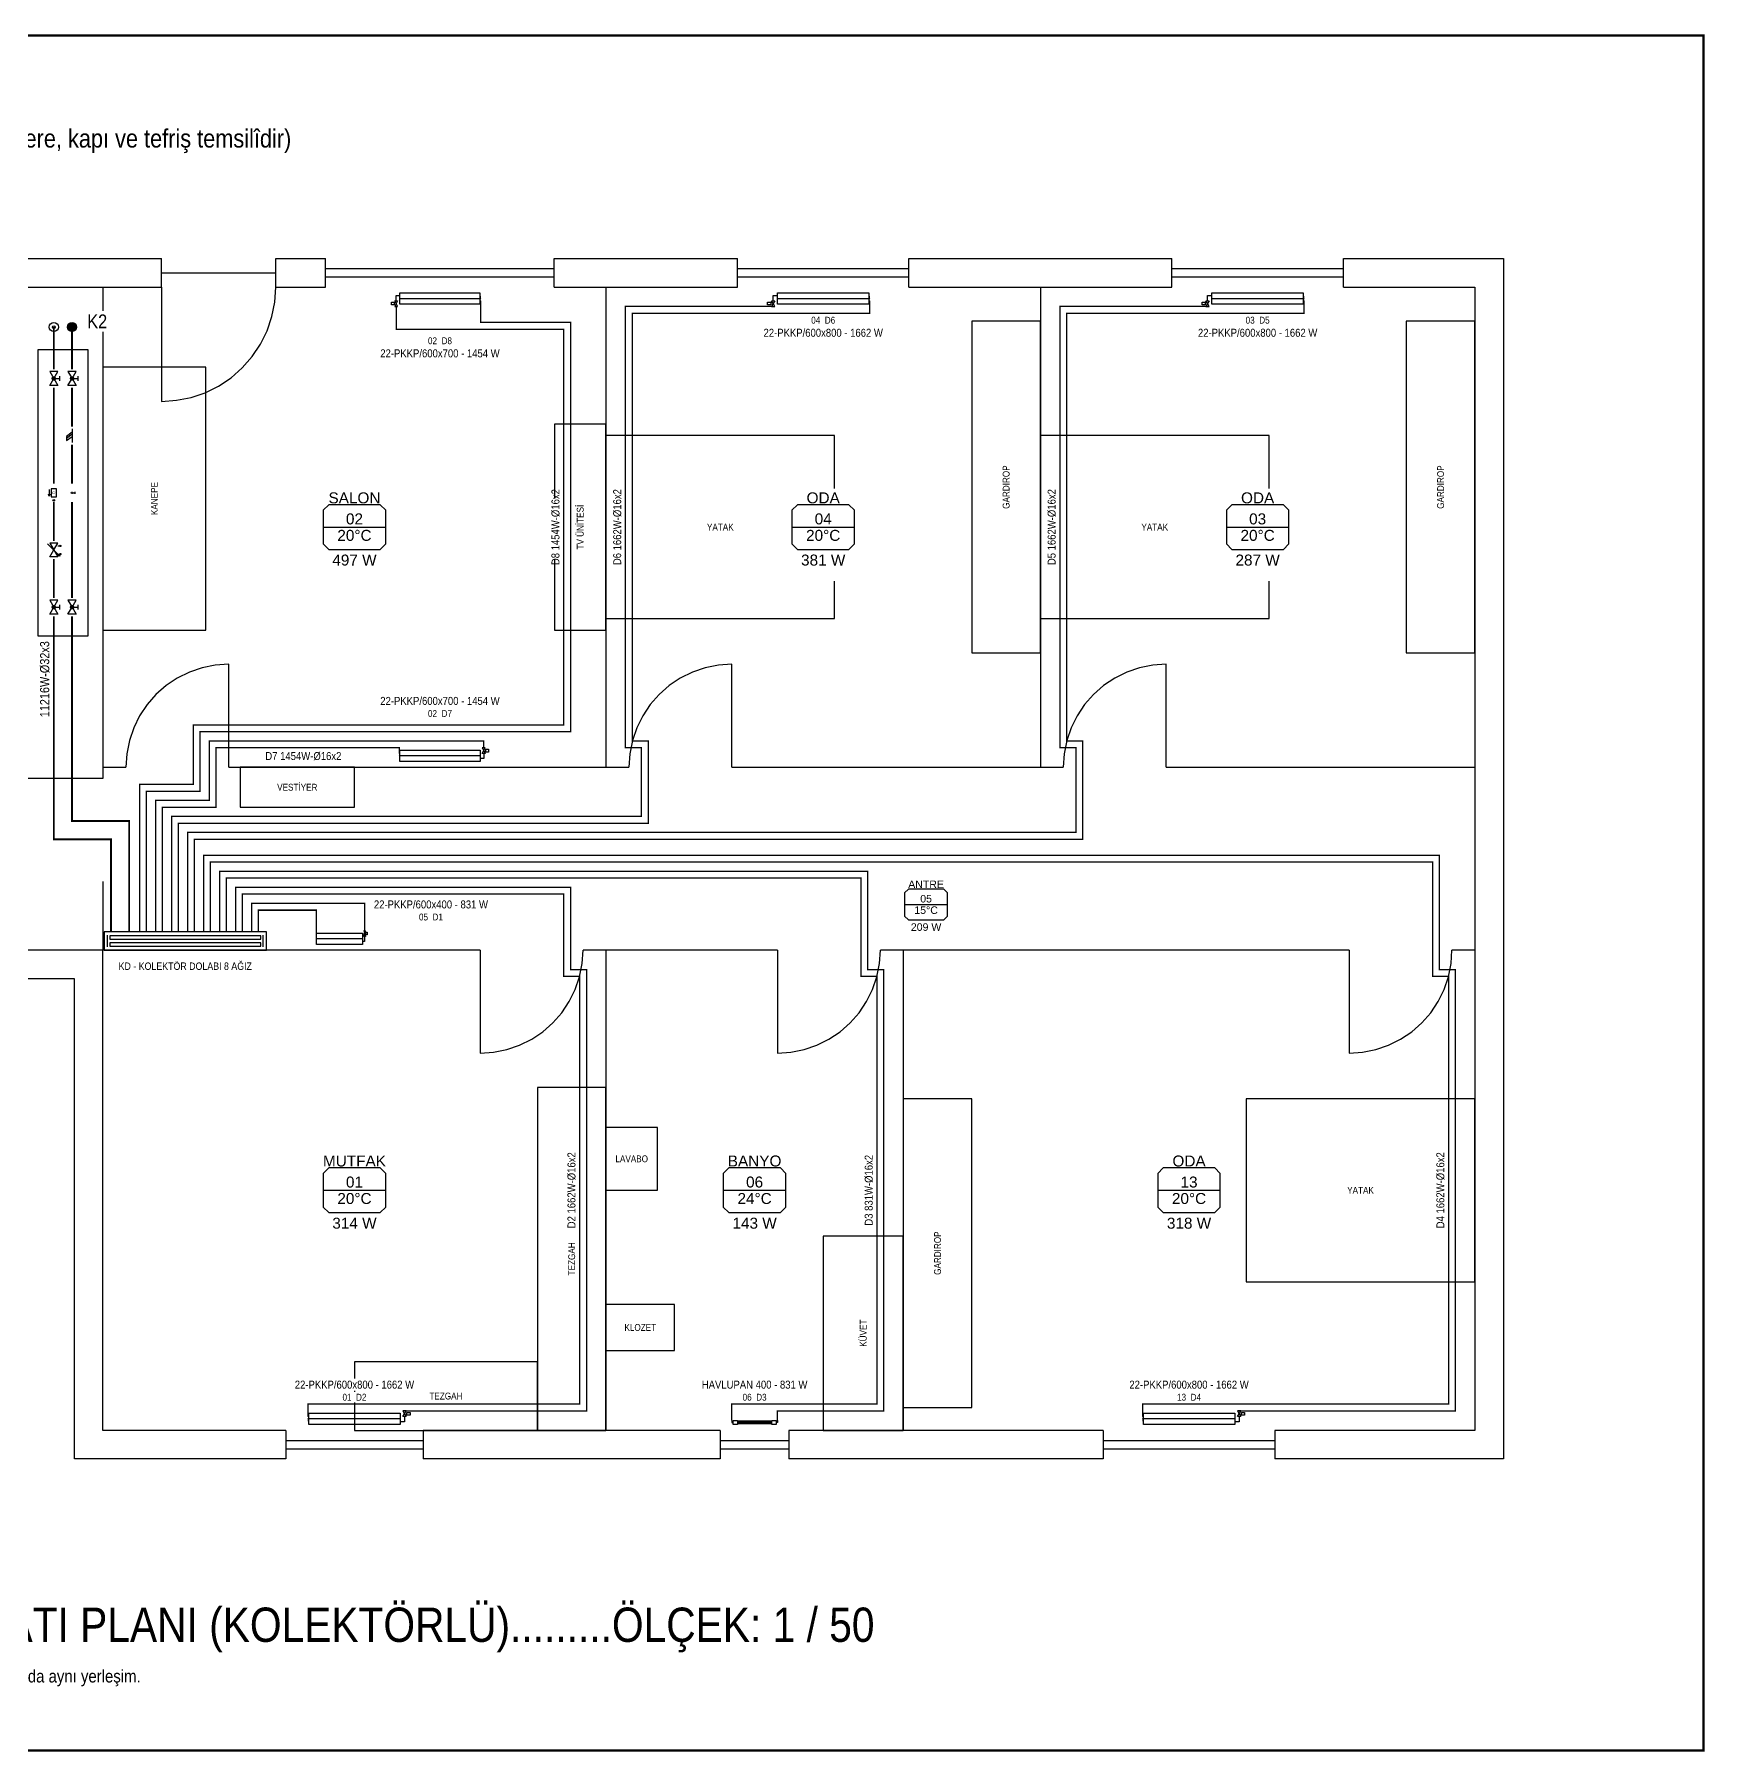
# Model space of a CAD drawing. Header units: centimetres. Extents: x -61 to 14522, y -12981 to 1521.
# Drawn here: x 5240 to 6701, y 19 to 1521 of the extents above; entities that cross this region are included whole.
import ezdxf
from ezdxf.enums import TextEntityAlignment as Align

# ---------------------------------------------------------------- set-up
doc = ezdxf.new("R2010")
doc.units = ezdxf.units.CM
doc.linetypes.add('DASHED', pattern=[1.524, 1.27, -0.254])
for name, color, linetype in [('ROTAS-BASLIK', 7, 'Continuous'), ('ROTAS-CIHAZ', 135, 'Continuous'), ('ROTAS-DENEME', 1, 'Continuous'), ('ROTAS-ISITMA-CAP', 41, 'Continuous'), ('ROTAS-ISITMA-DONUS', 30, 'DASHED'), ('ROTAS-ISITMA-GIDIS', 10, 'Continuous'), ('ROTAS-ISITMA-KOLEKTOR', 6, 'Continuous'), ('ROTAS-ISITMA-SEMBOL', 1, 'Continuous'), ('ROTAS-MAHAL', 2, 'Continuous'), ('ROTAS-MASKE', 7, 'Continuous'), ('ROTAS-MIMARI-PENCERE', 4, 'Continuous'), ('ROTAS-MIMARI-TEFRIS', 9, 'Continuous'), ('ROTAS-MIMARI-TEMSILI', 8, 'Continuous'), ('ROTAS-PAFTA', 7, 'Continuous'), ('ROTAS-RADYATOR', 2, 'Continuous'), ('ROTAS-YAZI', 7, 'Continuous')]:
    doc.layers.add(name, color=color, linetype=linetype)
doc.styles.add('ROTAS', font='arial.ttf')

# ---------------------------------------------------------------- blocks, each defined once
blk = doc.blocks.new('ROTAS-KOLEKTOR-DOLABI-8')
for p, q in [((3, 3), (3, 13)), ((139, 3), (139, 13))]:
    blk.add_line(p, q)
for points in [[(0, 0), (142, 0), (142, 16), (0, 16)], [(5, 9.5), (137, 9.5), (137, 12.5), (5, 12.5)], [(5, 3.5), (137, 3.5), (137, 6.5), (5, 6.5)]]:
    blk.add_lwpolyline(points, close=True)
blk = doc.blocks.new('ROTAS-RADYATOR-PLAN')
for points in [[(104.4, 7.3), (106.4, 7.3), (105.4, 6.2)], [(104.4, 5.1), (106.4, 5.1), (105.4, 6.2)]]:
    blk.add_hatch(color=7).paths.add_polyline_path(points)
for p, q in [((0, 7), (0, 2.5)), ((0, 2.5), (4.7, 2.5)), ((4.7, 5), (104.7, 5)), ((105.4, 3), (104.7, 3)), ((105.4, 5.1), (105.4, 3))]:
    blk.add_line(p, q)
for points in [[(-6, 8.3), (-2.5, 8.3), (-2.5, 10.7), (-6, 10.7)], [(-1.8, 12), (1.8, 12), (0, 9.5)], [(-1.8, 7), (1.8, 7), (0, 9.5)], [(4.7, 0), (104.7, 0), (104.7, 10), (4.7, 10)]]:
    blk.add_lwpolyline(points, close=True)
blk = doc.blocks.new('ROTAS-HAVLUPAN-PLAN')
for p, q in [((-4, 3), (-4, 1.5)), ((-4, 1.5), (-3, 1.5)), ((0, 2.4), (24, 2.4)), ((0, 1.5), (24, 1.5)), ((0, 0.6), (24, 0.6)), ((28, 1.5), (27, 1.5)), ((28, 3), (28, 1.5))]:
    blk.add_line(p, q)
for points in [[(-3, 0), (0, 0), (0, 3), (-3, 3)], [(24, 0), (27, 0), (27, 3), (24, 3)]]:
    blk.add_lwpolyline(points, close=True)
blk = doc.blocks.new('ROTAS-ISITMA-KOLON-PLAN')
blk.add_hatch(color=7).paths.add_polyline_path([(4, 8), (3.9, 9), (3.5, 10), (2.8, 10.8), (2, 11.5), (1, 11.9), (0, 12), (-1, 11.9), (-2, 11.5), (-2.8, 10.8), (-3.5, 10), (-3.9, 9), (-4, 8), (-3.9, 7), (-3.5, 6), (-2.8, 5.2), (-2, 4.5), (-1, 4.1), (0, 4), (1, 4.1), (2, 4.5), (2.8, 5.2), (3.5, 6), (3.9, 7)])
for centre, radius in [((0, 8), 4), ((0, -8), 4), ((0, -8), 1.2)]:
    blk.add_circle(centre, radius)
blk = doc.blocks.new('ROTAS-R-KURESEL-VANA')
blk.add_hatch(color=7).paths.add_polyline_path([(2.4, 0), (2.3, 0.6), (2.1, 1.2), (1.7, 1.7), (1.2, 2.1), (0.6, 2.3), (0, 2.4), (-0.6, 2.3), (-1.2, 2.1), (-1.7, 1.7), (-2.1, 1.2), (-2.3, 0.6), (-2.4, 0), (-2.3, -0.6), (-2.1, -1.2), (-1.7, -1.7), (-1.2, -2.1), (-0.6, -2.3), (0, -2.4), (0.6, -2.3), (1.2, -2.1), (1.7, -1.7), (2.1, -1.2), (2.3, -0.6)])
for p, q in [((-3.6, 8.4), (3.6, 8.4)), ((0, 2.4), (0, 8.4))]:
    blk.add_line(p, q)
for points in [[(-10, 6), (-10, -6), (0, 0)], [(10, 6), (10, -6), (0, 0)]]:
    blk.add_lwpolyline(points, close=True)
blk.add_circle((0, 0), 2.4)
at = {"style": 'ROTAS'}
blk.add_attdef('NO', text='', height=6, dxfattribs=at).set_placement((0, 11), align=Align.BOTTOM_CENTER)
blk = doc.blocks.new('ROTAS-R-PISLIK-TUTUCU')
for p, q in [((-10, 0), (10, 0)), ((-2, 0), (4, -8))]:
    blk.add_line(p, q)
blk.add_lwpolyline([(-5, 0), (1, -8), (7, -8), (1, 0)])
at = {"style": 'ROTAS'}
blk.add_attdef('NO', text='', height=6, dxfattribs=at).set_placement((0, 5), align=Align.BOTTOM_CENTER)
blk = doc.blocks.new('ROTAS-KALORIMETRE-SENSOR')
blk.add_hatch(color=7).paths.add_polyline_path([(1.2, 0), (1.2, 0.3), (1, 0.6), (0.8, 0.8), (0.6, 1), (0.3, 1.2), (0, 1.2), (-0.3, 1.2), (-0.6, 1), (-0.8, 0.8), (-1, 0.6), (-1.2, 0.3), (-1.2, 0), (-1.2, -0.3), (-1, -0.6), (-0.8, -0.8), (-0.6, -1), (-0.3, -1.2), (0, -1.2), (0.3, -1.2), (0.6, -1), (0.8, -0.8), (1, -0.6), (1.2, -0.3)])
for p, q in [((-1.6, 4), (1.6, 4)), ((0, 1.2), (0, 4))]:
    blk.add_line(p, q)
blk.add_circle((0, 0), 1.2)
at = {"style": 'ROTAS'}
blk.add_attdef('NO', text='', height=6, dxfattribs=at).set_placement((0, 6), align=Align.BOTTOM_CENTER)
blk = doc.blocks.new('ROTAS-R-KALORIMETRE-SAG')
blk.add_hatch(color=7).paths.add_polyline_path([(12.2, 0), (12.2, 0.3), (12, 0.6), (11.8, 0.8), (11.6, 1), (11.3, 1.2), (11, 1.2), (10.7, 1.2), (10.4, 1), (10.2, 0.8), (10, 0.6), (9.8, 0.3), (9.8, 0), (9.8, -0.3), (10, -0.6), (10.2, -0.8), (10.4, -1), (10.7, -1.2), (11, -1.2), (11.3, -1.2), (11.6, -1), (11.8, -0.8), (12, -0.6), (12.2, -0.3)])
blk.add_line((-5, -6.5), (5, -6.5))
blk.add_lwpolyline([(-6, -4), (6, -4), (6, 4), (-6, 4)], close=True)
blk.add_lwpolyline([(2, -5.5), (5, -6.5), (2, -7.5)])
blk.add_circle((11, 0), 1.2)
at = {"style": 'ROTAS'}
blk.add_text('Q', height=4, dxfattribs=at).set_placement((0, 0), align=Align.MIDDLE_CENTER)
blk.add_attdef('NO', text='', height=6, dxfattribs=at).set_placement((0, 7), align=Align.BOTTOM_CENTER)
blk = doc.blocks.new('ROTAS-BALANS-VANASI')
for p, q in [((-9, -9), (9, 9)), ((-6, 6), (-6, 8.4)), ((6, 6), (6, 8.4))]:
    blk.add_line(p, q)
for points in [[(-10, 6), (-10, -6), (0, 0)], [(10, 6), (10, -6), (0, 0)]]:
    blk.add_lwpolyline(points, close=True)
blk.add_lwpolyline([(5.6, 7.3), (9, 9), (7.3, 5.6)])
for centre in [(-6, 9.4), (6, 9.4)]:
    blk.add_circle(centre, 1)
at = {"style": 'ROTAS'}
blk.add_attdef('NO', text='', height=6, dxfattribs=at).set_placement((0, 12), align=Align.BOTTOM_CENTER)
blk = doc.blocks.new('ROTAS-MAHAL-ETIKET')
blk.add_line((-34.2, 0), (34.2, 0))
blk.add_lwpolyline([(-34.2, 18.4), (-34.2, -18.4), (-28.2, -24.4), (28.2, -24.4), (34.2, -18.4), (34.2, 18.4), (28.2, 24.4), (-28.2, 24.4)], close=True)
at = {"style": 'ROTAS'}
for tag, p in [('MAHAL_001', (0, 32)), ('NO_001', (0, 9)), ('DERECE_001', (0, -9)), ('ISIKAYBI_001', (0, -36)), ('ALAN', (0, -52))]:
    blk.add_attdef(tag, text='', height=12, dxfattribs=at).set_placement(p, align=Align.MIDDLE_CENTER)

msp = doc.modelspace()

# ---------------------------------------------------------------- linework, layer by layer
at = {"layer": 'ROTAS-CIHAZ'}
msp.add_lwpolyline([(5243, 995), (5287, 995), (5287, 1245), (5243, 1245)], close=True, dxfattribs=at)
at = {"layer": 'ROTAS-ISITMA-DONUS', "ltscale": 0.4}
for points, const_width in [([(5338, 736), (5338, 859), (5385, 859), (5385, 911), (5709, 911), (5709, 1269), (5630.3, 1269), (5630.3, 1287.7)], 1.2), ([(5366, 736), (5366, 831), (5777, 831), (5777, 903), (5763, 903), (5763, 1277), (5970.6, 1277), (5970.6, 1287.7)], 1.2), ([(5380, 736), (5380, 817), (6157, 817), (6157, 903), (6143, 903), (6143, 1277), (6350.6, 1277), (6350.6, 1287.7)], 1.2), ([(5257, 1265), (5257, 817), (5307, 817), (5307, 736)], 1.6), ([(5352, 736), (5352, 845), (5399, 845), (5399, 897), (5559.3, 897), (5559.3, 892.3)], 1.2), ([(5394, 736), (5394, 797), (6463, 797), (6463, 697), (6477, 697), (6477, 323), (6209.4, 323), (6209.4, 312.3)], 1.2), ([(5408, 736), (5408, 783), (5963, 783), (5963, 697), (5977, 697), (5977, 323), (5850, 323), (5850, 308.8)], 1.2), ([(5422, 736), (5422, 769), (5703, 769), (5703, 697), (5717, 697), (5717, 323), (5479.4, 323), (5479.4, 312.3)], 1.2), ([(5436, 736), (5436, 755), (5486.6, 755), (5486.6, 732.3)], 1.2)]:
    msp.add_lwpolyline(points, dxfattribs=dict(at, const_width=const_width))
at = {"layer": 'ROTAS-ISITMA-GIDIS'}
for points, const_width in [([(5332, 736), (5332, 865), (5379, 865), (5379, 917), (5703, 917), (5703, 1263), (5556.5, 1263), (5556.5, 1283)], 1.2), ([(5360, 736), (5360, 837), (5771, 837), (5771, 897), (5757, 897), (5757, 1283), (5886.2, 1283), (5886.2, 1283)], 1.2), ([(5374, 736), (5374, 823), (6151, 823), (6151, 897), (6137, 897), (6137, 1283), (6266.2, 1283), (6266.2, 1283)], 1.2), ([(5273, 1265), (5273, 833), (5323, 833), (5323, 736)], 1.6), ([(5346, 736), (5346, 851), (5393, 851), (5393, 903), (5633.1, 903), (5633.1, 897)], 1.2), ([(5388, 736), (5388, 803), (6469, 803), (6469, 703), (6483, 703), (6483, 317), (6293.8, 317), (6293.8, 317)], 1.2), ([(5402, 736), (5402, 789), (5969, 789), (5969, 703), (5983, 703), (5983, 317), (5890, 317), (5890, 308.8)], 1.2), ([(5416, 736), (5416, 775), (5709, 775), (5709, 703), (5723, 703), (5723, 317), (5563.8, 317), (5563.8, 317)], 1.2), ([(5430, 736), (5430, 761), (5528.8, 761), (5528.8, 737)], 1.2)]:
    msp.add_lwpolyline(points, dxfattribs=dict(at, const_width=const_width))
at = {"layer": 'ROTAS-MIMARI-PENCERE'}
for points in [[(5351.2, 1300), (5351.2, 1325)], [(5451.2, 1300), (5451.2, 1325)], [(5494.8, 1300), (5494.8, 1325)], [(5694.8, 1300), (5694.8, 1325)], [(5855, 1300), (5855, 1325)], [(6005, 1300), (6005, 1325)], [(6235, 1300), (6235, 1325)], [(6385, 1300), (6385, 1325)], [(5351.2, 1312.5), (5451.2, 1312.5)], [(5494.8, 1316.2), (5694.8, 1316.2)], [(5494.8, 1308.8), (5694.8, 1308.8)], [(5855, 1316.2), (6005, 1316.2)], [(5855, 1308.8), (6005, 1308.8)], [(6235, 1316.2), (6385, 1316.2)], [(6235, 1308.8), (6385, 1308.8)], [(5460, 300), (5460, 275)], [(5460, 291.2), (5580, 291.2)], [(5580, 300), (5580, 275)], [(5840, 300), (5840, 275)], [(5840, 291.2), (5900, 291.2)], [(5900, 300), (5900, 275)], [(6175, 300), (6175, 275)], [(6175, 291.2), (6325, 291.2)], [(6325, 300), (6325, 275)], [(5460, 283.8), (5580, 283.8)], [(5840, 283.8), (5900, 283.8)], [(6175, 283.8), (6325, 283.8)]]:
    msp.add_lwpolyline(points, dxfattribs=at)
at = {"layer": 'ROTAS-MIMARI-TEFRIS'}
for points in [[(6060, 980), (6120, 980), (6120, 1270), (6060, 1270)], [(6440, 980), (6500, 980), (6500, 1270), (6440, 1270)], [(5300, 1000), (5390, 1000), (5390, 1230), (5300, 1230)], [(5695, 1000), (5740, 1000), (5740, 1180), (5695, 1180)], [(5740, 1010), (5940, 1010), (5940, 1170), (5740, 1170)], [(6120, 1010), (6320, 1010), (6320, 1170), (6120, 1170)], [(5420, 845), (5520, 845), (5520, 880), (5420, 880)], [(5680, 300), (5740, 300), (5740, 600), (5680, 600)], [(6000, 320), (6060, 320), (6060, 590), (6000, 590)], [(6300, 430), (6500, 430), (6500, 590), (6300, 590)], [(5740, 510), (5785, 510), (5785, 565), (5740, 565)], [(5930, 300), (6000, 300), (6000, 470), (5930, 470)], [(5740, 370), (5800, 370), (5800, 410), (5740, 410)], [(5520, 300), (5680, 300), (5680, 360), (5520, 360)]]:
    msp.add_lwpolyline(points, close=True, dxfattribs=at)
at = {"layer": 'ROTAS-MIMARI-TEMSILI'}
for points in [[(4848.8, 1325), (5351.2, 1325)], [(5451.2, 1325), (5494.8, 1325)], [(5694.8, 1325), (5855, 1325)], [(6005, 1325), (6235, 1325)], [(6385, 1325), (6525, 1325), (6525, 275), (6325, 275)], [(4900, 1300), (5300, 1300)], [(5300, 1300), (5351.2, 1300)], [(5300, 1300), (5300, 880)], [(5351.2, 1300), (5351.2, 1200)], [(5351.2, 1200), (5364.3, 1200.9), (5377.1, 1203.4), (5389.5, 1207.6), (5401.2, 1213.4), (5412.1, 1220.7), (5421.9, 1229.3), (5430.5, 1239.1), (5437.8, 1250), (5443.6, 1261.7), (5447.8, 1274.1), (5450.3, 1286.9), (5451.2, 1300)], [(5451.2, 1300), (5494.8, 1300)], [(5694.8, 1300), (5740, 1300)], [(5740, 1300), (5855, 1300)], [(5740, 1300), (5740, 880)], [(6005, 1300), (6120, 1300)], [(6120, 1300), (6235, 1300)], [(6120, 1300), (6120, 880)], [(6385, 1300), (6500, 1300)], [(6500, 1300), (6500, 880)], [(5410, 970), (5398.3, 969.2), (5386.7, 966.9), (5375.6, 963.1), (5365, 957.9), (5355.2, 951.4), (5346.4, 943.6), (5338.6, 934.8), (5332.1, 925), (5326.9, 914.4), (5323.1, 903.3), (5320.8, 891.7), (5320, 880)], [(5410, 880), (5410, 970)], [(5850, 970), (5838.3, 969.2), (5826.7, 966.9), (5815.6, 963.1), (5805, 957.9), (5795.2, 951.4), (5786.4, 943.6), (5778.6, 934.8), (5772.1, 925), (5766.9, 914.4), (5763.1, 903.3), (5760.8, 891.7), (5760, 880)], [(5850, 880), (5850, 970)], [(6230, 970), (6218.3, 969.2), (6206.7, 966.9), (6195.6, 963.1), (6185, 957.9), (6175.2, 951.4), (6166.4, 943.6), (6158.6, 934.8), (6152.1, 925), (6146.9, 914.4), (6143.1, 903.3), (6140.8, 891.7), (6140, 880)], [(6230, 880), (6230, 970)], [(5300, 880), (5320, 880)], [(5300, 880), (5300, 870)], [(5410, 880), (5740, 880)], [(5740, 880), (5760, 880)], [(5850, 880), (6120, 880)], [(6120, 880), (6140, 880)], [(6230, 880), (6500, 880)], [(6500, 880), (6500, 720)], [(5300, 870), (5210, 870)], [(5300, 780), (5300, 720)], [(5300, 720), (5160, 720)], [(5300, 300), (5300, 720)], [(5630, 720), (5300, 720)], [(5630, 720), (5630, 630)], [(5630, 630), (5641.7, 630.8), (5653.3, 633.1), (5664.4, 636.9), (5675, 642.1), (5684.8, 648.6), (5693.6, 656.4), (5701.4, 665.2), (5707.9, 675), (5713.1, 685.6), (5716.9, 696.7), (5719.2, 708.3), (5720, 720)], [(5740, 720), (5720, 720)], [(5890, 720), (5740, 720)], [(5740, 720), (5740, 300)], [(5890, 720), (5890, 630)], [(5890, 630), (5901.7, 630.8), (5913.3, 633.1), (5924.4, 636.9), (5935, 642.1), (5944.8, 648.6), (5953.6, 656.4), (5961.4, 665.2), (5967.9, 675), (5973.1, 685.6), (5976.9, 696.7), (5979.2, 708.3), (5980, 720)], [(6000, 720), (5980, 720)], [(6390, 720), (6000, 720)], [(6000, 720), (6000, 300)], [(6390, 720), (6390, 630)], [(6390, 630), (6401.7, 630.8), (6413.3, 633.1), (6424.4, 636.9), (6435, 642.1), (6444.8, 648.6), (6453.6, 656.4), (6461.4, 665.2), (6467.9, 675), (6473.1, 685.6), (6476.9, 696.7), (6479.2, 708.3), (6480, 720)], [(6500, 720), (6480, 720)], [(6500, 720), (6500, 300)], [(5460, 275), (5275, 275), (5275, 695), (4925, 695), (4925, 275)], [(5460, 300), (5300, 300)], [(5740, 300), (5580, 300)], [(5840, 300), (5740, 300)], [(6000, 300), (5900, 300)], [(6175, 300), (6000, 300)], [(6500, 300), (6325, 300)], [(5840, 275), (5580, 275)], [(6175, 275), (5900, 275)]]:
    msp.add_lwpolyline(points, dxfattribs=at)

# ---------------------------------------------------------------- block references
at = {"layer": 'ROTAS-CIHAZ', "rotation": -90}
msp.add_blockref('ROTAS-ISITMA-KOLON-PLAN', (5265, 1265), dxfattribs=at)
at = {"layer": 'ROTAS-ISITMA-KOLEKTOR'}
msp.add_blockref('ROTAS-KOLEKTOR-DOLABI-8', (5301, 720), dxfattribs=at)
at = {"layer": 'ROTAS-RADYATOR', "rotation": -180}
for p, xscale in [((5556.5, 1295), -0.7), ((5886.2, 1295), -0.8), ((6266.2, 1295), -0.8)]:
    msp.add_blockref('ROTAS-RADYATOR-PLAN', p, dxfattribs=dict(at, xscale=xscale))
at = {"layer": 'ROTAS-RADYATOR'}
for p, xscale in [((5633.1, 885), -0.7), ((5528.8, 725), -0.4), ((5563.8, 305), -0.8), ((6293.8, 305), -0.8)]:
    msp.add_blockref('ROTAS-RADYATOR-PLAN', p, dxfattribs=dict(at, xscale=xscale))
at = {"layer": 'ROTAS-RADYATOR', "xscale": -1.25, "yscale": 1.25}
msp.add_blockref('ROTAS-HAVLUPAN-PLAN', (5885, 305), dxfattribs=at)

# ---------------------------------------------------------------- texts
at = {"layer": 'ROTAS-MIMARI-TEFRIS', "color": 8, "style": 'ROTAS', "width": 0.85}
for s, p in [('GARDIROP', (6090, 1125)), ('GARDIROP', (6470, 1125)), ('KANEPE', (5345, 1115)), ('TV ÜNİTESİ', (5717.5, 1090)), ('GARDIROP', (6030, 455)), ('TEZGAH', (5710, 450)), ('KÜVET', (5965, 385))]:
    msp.add_text(s, height=6, rotation=90, dxfattribs=at).set_placement(p, align=Align.MIDDLE_CENTER)
for s, p in [('YATAK', (5840, 1090)), ('YATAK', (6220, 1090)), ('VESTİYER', (5470, 862.5)), ('LAVABO', (5762.5, 537.5)), ('YATAK', (6400, 510)), ('KLOZET', (5770, 390)), ('TEZGAH', (5600, 330))]:
    msp.add_text(s, height=6, dxfattribs=at).set_placement(p, align=Align.MIDDLE_CENTER)

# ---------------------------------------------------------------- wipeouts: each hides what was drawn before it
for points in [[(4737, 1418), (5455, 1418), (5455, 1442), (4737, 1442)], [(4358.2, 107.5), (5826.8, 107.5), (5826.8, 152.5), (4358.2, 152.5)], [(4858.9, 76.8), (5335.6, 76.8), (5335.6, 93.2), (4858.9, 93.2)]]:
    msp.add_wipeout(points).dxf.layer = 'ROTAS-MASKE'

# ---------------------------------------------------------------- next in the draw order: texts
at = {"layer": 'ROTAS-BASLIK', "style": 'ROTAS', "width": 0.85}
msp.add_text('NORMAL KATLAR (1-2-3-4-5. KAT TİPİK) RADYATÖR TESİSATI PLANI (KOLEKTÖRLÜ).........ÖLÇEK: 1 / 50', height=30, dxfattribs=at).set_placement((5100, 130), align=Align.MIDDLE_CENTER)
at = {"layer": 'ROTAS-DENEME', "style": 'ROTAS', "width": 0.85}
msp.add_text('DENEME – temsili mahal yerleşimi (mimari proje yok; pencere, kapı ve tefriş temsilîdir)', height=16, dxfattribs=at).set_placement((5100, 1430), align=Align.MIDDLE_CENTER)
at = {"layer": 'ROTAS-YAZI', "style": 'ROTAS', "width": 0.85}
msp.add_text('Hat etiketleri 1. normal kat yüklerine göredir; diğer normal katlarda aynı yerleşim.', height=11, dxfattribs=at).set_placement((5100, 85), align=Align.MIDDLE_CENTER)

# ---------------------------------------------------------------- next in the draw order: wipeouts: each hides what was drawn before it
for points in [[(5282.9, 1261), (5301.1, 1261), (5301.1, 1279), (5282.9, 1279)], [(5883.7, 1254.8), (5972.8, 1254.8), (5972.8, 1265.2), (5883.7, 1265.2)], [(6263.7, 1254.8), (6352.8, 1254.8), (6352.8, 1265.2), (6263.7, 1265.2)], [(5548.5, 1236.8), (5637.6, 1236.8), (5637.6, 1247.2), (5548.5, 1247.2)], [(5266, 1212), (5280, 1212), (5280, 1228), (5266, 1228)], [(5266, 1162), (5280, 1162), (5280, 1178), (5266, 1178)], [(5266, 1112), (5280, 1112), (5280, 1128), (5266, 1128)], [(5548.8, 1042.8), (5548.8, 1123.6), (5491.2, 1123.6), (5491.2, 1042.8)], [(5701, 1061.5), (5701, 1115), (5690.5, 1115), (5690.5, 1061.5)], [(5755, 1061.5), (5755, 1115), (5744.5, 1115), (5744.5, 1061.5)], [(5958.8, 1042.8), (5958.8, 1123.6), (5901.2, 1123.6), (5901.2, 1042.8)], [(6135, 1061.5), (6135, 1115), (6124.5, 1115), (6124.5, 1061.5)], [(6338.8, 1042.8), (6338.8, 1123.6), (6281.2, 1123.6), (6281.2, 1042.8)], [(5250, 1062), (5264, 1062), (5264, 1078), (5250, 1078)], [(5266, 1012), (5280, 1012), (5280, 1028), (5266, 1028)], [(5255, 928.5), (5255, 981.5), (5243, 981.5), (5243, 928.5)], [(5548.5, 932.8), (5637.6, 932.8), (5637.6, 943.2), (5548.5, 943.2)], [(5446.8, 884.5), (5500.2, 884.5), (5500.2, 895), (5446.8, 895)], [(6039.8, 727.5), (6039.8, 783.1), (6000.2, 783.1), (6000.2, 727.5)], [(5542.3, 754.8), (5627.9, 754.8), (5627.9, 765.2), (5542.3, 765.2)], [(5324, 701.1), (5416.8, 701.1), (5416.8, 710.9), (5324, 710.9)], [(5548.8, 462.8), (5548.8, 543.6), (5491.2, 543.6), (5491.2, 462.8)], [(5898.8, 462.8), (5898.8, 543.6), (5841.2, 543.6), (5841.2, 462.8)], [(6278.8, 462.8), (6278.8, 543.6), (6221.2, 543.6), (6221.2, 462.8)], [(5715, 481.5), (5715, 535), (5704.5, 535), (5704.5, 481.5)], [(5975, 483.3), (5975, 533.2), (5964.5, 533.2), (5964.5, 483.3)], [(6475, 481.5), (6475, 535), (6464.5, 535), (6464.5, 481.5)], [(5473.7, 334.8), (5562.8, 334.8), (5562.8, 345.2), (5473.7, 345.2)], [(5830.8, 334.8), (5905.7, 334.8), (5905.7, 345.2), (5830.8, 345.2)], [(6203.7, 334.8), (6292.8, 334.8), (6292.8, 345.2), (6203.7, 345.2)]]:
    msp.add_wipeout(points).dxf.layer = 'ROTAS-MASKE'

# ---------------------------------------------------------------- next in the draw order: block references
at = {"layer": 'ROTAS-ISITMA-SEMBOL', "xscale": 0.6, "yscale": 0.6, "rotation": -90}
for name, p in [('ROTAS-R-KURESEL-VANA', (5273, 1220)), ('ROTAS-R-PISLIK-TUTUCU', (5273, 1170)), ('ROTAS-KALORIMETRE-SENSOR', (5273, 1120)), ('ROTAS-BALANS-VANASI', (5257, 1070)), ('ROTAS-R-KURESEL-VANA', (5273, 1020))]:
    msp.add_blockref(name, p, dxfattribs=at)
at = {"layer": 'ROTAS-MAHAL'}
ref = msp.add_blockref('ROTAS-MAHAL-ETIKET', (5520, 1090), dxfattribs=dict(at, xscale=0.8, yscale=0.8))
ref.add_attrib('MAHAL_001', 'SALON', dxfattribs={"height": 9.6, "style": 'ROTAS'}).set_placement((5520, 1115.6), align=Align.MIDDLE_CENTER)
ref.add_attrib('NO_001', '02', dxfattribs={"height": 9.6, "style": 'ROTAS'}).set_placement((5520, 1097.2), align=Align.MIDDLE_CENTER)
ref.add_attrib('DERECE_001', '20°C', dxfattribs={"height": 9.6, "style": 'ROTAS'}).set_placement((5520, 1082.8), align=Align.MIDDLE_CENTER)
ref.add_attrib('ISIKAYBI_001', '497 W', dxfattribs={"height": 9.6, "style": 'ROTAS'}).set_placement((5520, 1061.2), align=Align.MIDDLE_CENTER)
ref = msp.add_blockref('ROTAS-MAHAL-ETIKET', (5930, 1090), dxfattribs=dict(at, xscale=0.8, yscale=0.8))
ref.add_attrib('MAHAL_001', 'ODA', dxfattribs={"height": 9.6, "style": 'ROTAS'}).set_placement((5930, 1115.6), align=Align.MIDDLE_CENTER)
ref.add_attrib('NO_001', '04', dxfattribs={"height": 9.6, "style": 'ROTAS'}).set_placement((5930, 1097.2), align=Align.MIDDLE_CENTER)
ref.add_attrib('DERECE_001', '20°C', dxfattribs={"height": 9.6, "style": 'ROTAS'}).set_placement((5930, 1082.8), align=Align.MIDDLE_CENTER)
ref.add_attrib('ISIKAYBI_001', '381 W', dxfattribs={"height": 9.6, "style": 'ROTAS'}).set_placement((5930, 1061.2), align=Align.MIDDLE_CENTER)
ref = msp.add_blockref('ROTAS-MAHAL-ETIKET', (6310, 1090), dxfattribs=dict(at, xscale=0.8, yscale=0.8))
ref.add_attrib('MAHAL_001', 'ODA', dxfattribs={"height": 9.6, "style": 'ROTAS'}).set_placement((6310, 1115.6), align=Align.MIDDLE_CENTER)
ref.add_attrib('NO_001', '03', dxfattribs={"height": 9.6, "style": 'ROTAS'}).set_placement((6310, 1097.2), align=Align.MIDDLE_CENTER)
ref.add_attrib('DERECE_001', '20°C', dxfattribs={"height": 9.6, "style": 'ROTAS'}).set_placement((6310, 1082.8), align=Align.MIDDLE_CENTER)
ref.add_attrib('ISIKAYBI_001', '287 W', dxfattribs={"height": 9.6, "style": 'ROTAS'}).set_placement((6310, 1061.2), align=Align.MIDDLE_CENTER)
ref = msp.add_blockref('ROTAS-MAHAL-ETIKET', (6020, 760), dxfattribs=dict(at, xscale=0.55, yscale=0.55))
ref.add_attrib('MAHAL_001', 'ANTRE', dxfattribs={"height": 6.6, "style": 'ROTAS'}).set_placement((6020, 777.6), align=Align.MIDDLE_CENTER)
ref.add_attrib('NO_001', '05', dxfattribs={"height": 6.6, "style": 'ROTAS'}).set_placement((6020, 765), align=Align.MIDDLE_CENTER)
ref.add_attrib('DERECE_001', '15°C', dxfattribs={"height": 6.6, "style": 'ROTAS'}).set_placement((6020, 755), align=Align.MIDDLE_CENTER)
ref.add_attrib('ISIKAYBI_001', '209 W', dxfattribs={"height": 6.6, "style": 'ROTAS'}).set_placement((6020, 740.2), align=Align.MIDDLE_CENTER)
ref = msp.add_blockref('ROTAS-MAHAL-ETIKET', (5520, 510), dxfattribs=dict(at, xscale=0.8, yscale=0.8))
ref.add_attrib('MAHAL_001', 'MUTFAK', dxfattribs={"height": 9.6, "style": 'ROTAS'}).set_placement((5520, 535.6), align=Align.MIDDLE_CENTER)
ref.add_attrib('NO_001', '01', dxfattribs={"height": 9.6, "style": 'ROTAS'}).set_placement((5520, 517.2), align=Align.MIDDLE_CENTER)
ref.add_attrib('DERECE_001', '20°C', dxfattribs={"height": 9.6, "style": 'ROTAS'}).set_placement((5520, 502.8), align=Align.MIDDLE_CENTER)
ref.add_attrib('ISIKAYBI_001', '314 W', dxfattribs={"height": 9.6, "style": 'ROTAS'}).set_placement((5520, 481.2), align=Align.MIDDLE_CENTER)
ref = msp.add_blockref('ROTAS-MAHAL-ETIKET', (5870, 510), dxfattribs=dict(at, xscale=0.8, yscale=0.8))
ref.add_attrib('MAHAL_001', 'BANYO', dxfattribs={"height": 9.6, "style": 'ROTAS'}).set_placement((5870, 535.6), align=Align.MIDDLE_CENTER)
ref.add_attrib('NO_001', '06', dxfattribs={"height": 9.6, "style": 'ROTAS'}).set_placement((5870, 517.2), align=Align.MIDDLE_CENTER)
ref.add_attrib('DERECE_001', '24°C', dxfattribs={"height": 9.6, "style": 'ROTAS'}).set_placement((5870, 502.8), align=Align.MIDDLE_CENTER)
ref.add_attrib('ISIKAYBI_001', '143 W', dxfattribs={"height": 9.6, "style": 'ROTAS'}).set_placement((5870, 481.2), align=Align.MIDDLE_CENTER)
ref = msp.add_blockref('ROTAS-MAHAL-ETIKET', (6250, 510), dxfattribs=dict(at, xscale=0.8, yscale=0.8))
ref.add_attrib('MAHAL_001', 'ODA', dxfattribs={"height": 9.6, "style": 'ROTAS'}).set_placement((6250, 535.6), align=Align.MIDDLE_CENTER)
ref.add_attrib('NO_001', '13', dxfattribs={"height": 9.6, "style": 'ROTAS'}).set_placement((6250, 517.2), align=Align.MIDDLE_CENTER)
ref.add_attrib('DERECE_001', '20°C', dxfattribs={"height": 9.6, "style": 'ROTAS'}).set_placement((6250, 502.8), align=Align.MIDDLE_CENTER)
ref.add_attrib('ISIKAYBI_001', '318 W', dxfattribs={"height": 9.6, "style": 'ROTAS'}).set_placement((6250, 481.2), align=Align.MIDDLE_CENTER)

# ---------------------------------------------------------------- next in the draw order: texts
at = {"layer": 'ROTAS-CIHAZ', "style": 'ROTAS', "width": 0.85}
msp.add_text('K2', height=12, dxfattribs=at).set_placement((5295, 1270), align=Align.MIDDLE_CENTER)
at = {"layer": 'ROTAS-ISITMA-CAP', "style": 'ROTAS', "width": 0.85}
for s, height, p in [('D8 1454W-Ø16x2', 7, (5695.8, 1090)), ('D6 1662W-Ø16x2', 7, (5749.8, 1090)), ('D5 1662W-Ø16x2', 7, (6129.8, 1090)), ('11216W-Ø32x3', 8, (5249, 957)), ('D2 1662W-Ø16x2', 7, (5709.8, 510)), ('D4 1662W-Ø16x2', 7, (6469.8, 510)), ('D3 831W-Ø16x2', 7, (5969.8, 510))]:
    msp.add_text(s, height=height, rotation=90, dxfattribs=at).set_placement(p, align=Align.MIDDLE_CENTER)
msp.add_text('D7 1454W-Ø16x2', height=7, dxfattribs=at).set_placement((5475.3, 889.8), align=Align.MIDDLE_CENTER)
at = {"layer": 'ROTAS-ISITMA-KOLEKTOR', "style": 'ROTAS', "width": 0.85}
msp.add_text('KD - KOLEKTÖR DOLABI 8 AĞIZ', height=6.5, dxfattribs=at).set_placement((5372, 706), align=Align.MIDDLE_CENTER)
at = {"layer": 'ROTAS-RADYATOR', "style": 'ROTAS', "width": 0.85}
for s, p in [('22-PKKP/600x800 - 1662 W', (5930, 1260)), ('22-PKKP/600x800 - 1662 W', (6310, 1260)), ('22-PKKP/600x700 - 1454 W', (5594.8, 1242)), ('22-PKKP/600x700 - 1454 W', (5594.8, 938)), ('22-PKKP/600x400 - 831 W', (5586.9, 760)), ('22-PKKP/600x800 - 1662 W', (5520, 340)), ('HAVLUPAN 400 - 831 W', (5870, 340)), ('22-PKKP/600x800 - 1662 W', (6250, 340))]:
    msp.add_text(s, height=7, dxfattribs=at).set_placement(p, align=Align.MIDDLE_CENTER)

# ---------------------------------------------------------------- next in the draw order: wipeouts: each hides what was drawn before it
msp.add_wipeout([(5250, 1112), (5264, 1112), (5264, 1128), (5250, 1128)]).dxf.layer = 'ROTAS-MASKE'

# ---------------------------------------------------------------- next in the draw order: block references
at = {"layer": 'ROTAS-ISITMA-SEMBOL', "xscale": 0.6, "yscale": 0.6, "rotation": -90}
msp.add_blockref('ROTAS-R-KALORIMETRE-SAG', (5257, 1120), dxfattribs=at)

# ---------------------------------------------------------------- next in the draw order: wipeouts: each hides what was drawn before it
for points in [[(5917.8, 1266.5), (5939.2, 1266.5), (5939.2, 1275.5), (5917.8, 1275.5)], [(6297.8, 1266.5), (6319.2, 1266.5), (6319.2, 1275.5), (6297.8, 1275.5)], [(5582.6, 1248.5), (5604, 1248.5), (5604, 1257.5), (5582.6, 1257.5)], [(5250, 1212), (5264, 1212), (5264, 1228), (5250, 1228)], [(5250, 1012), (5264, 1012), (5264, 1028), (5250, 1028)], [(5582.6, 922.5), (5604, 922.5), (5604, 931.5), (5582.6, 931.5)], [(5574.7, 744.5), (5596.1, 744.5), (5596.1, 753.5), (5574.7, 753.5)], [(5507.8, 324.5), (5529.2, 324.5), (5529.2, 333.5), (5507.8, 333.5)], [(5857.8, 324.5), (5879.2, 324.5), (5879.2, 333.5), (5857.8, 333.5)], [(6237.8, 324.5), (6259.2, 324.5), (6259.2, 333.5), (6237.8, 333.5)]]:
    msp.add_wipeout(points).dxf.layer = 'ROTAS-MASKE'

# ---------------------------------------------------------------- next in the draw order: linework, layer by layer
at = {"layer": 'ROTAS-PAFTA', "const_width": 2}
msp.add_lwpolyline([(3500, 20), (6700, 20), (6700, 1520), (3500, 1520)], close=True, dxfattribs=at)

# ---------------------------------------------------------------- next in the draw order: block references
at = {"layer": 'ROTAS-ISITMA-SEMBOL', "xscale": 0.6, "yscale": 0.6, "rotation": -90}
for p in [(5257, 1220), (5257, 1020)]:
    msp.add_blockref('ROTAS-R-KURESEL-VANA', p, dxfattribs=at)

# ---------------------------------------------------------------- next in the draw order: texts
at = {"layer": 'ROTAS-RADYATOR', "style": 'ROTAS', "width": 0.85}
for s, p in [('04  D6', (5930, 1271)), ('03  D5', (6310, 1271)), ('02  D8', (5594.8, 1253)), ('02  D7', (5594.8, 927)), ('05  D1', (5586.9, 749)), ('01  D2', (5520, 329)), ('06  D3', (5870, 329)), ('13  D4', (6250, 329))]:
    msp.add_text(s, height=6, dxfattribs=at).set_placement(p, align=Align.MIDDLE_CENTER)

doc.saveas('drawing.dxf')
